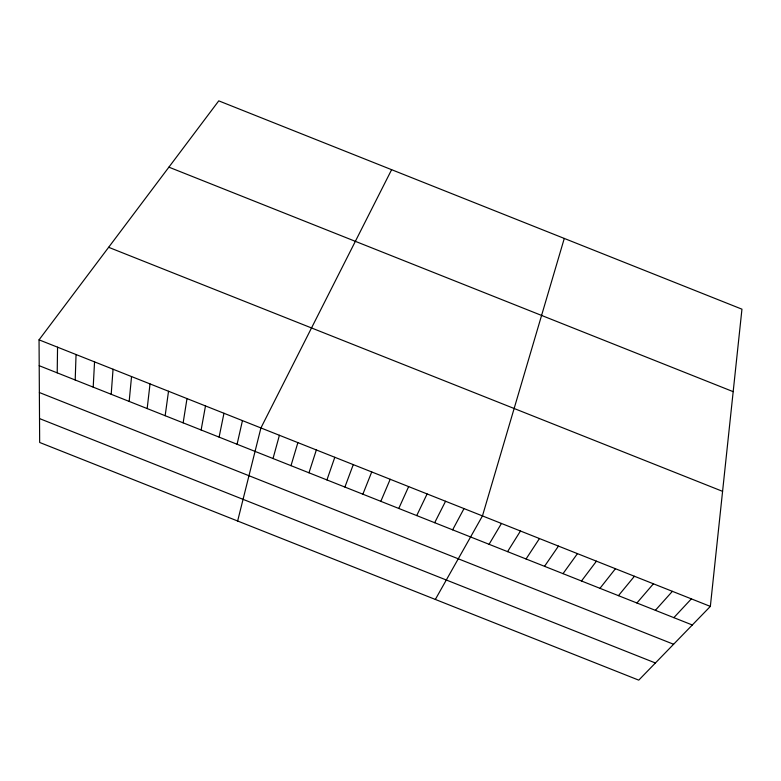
<?xml version="1.0" encoding="UTF-8"?>
<svg xmlns="http://www.w3.org/2000/svg" width="781" height="781" viewBox="0 0 781 781"><rect width="100%" height="100%" fill="white"/><g stroke="black" fill="none" stroke-linecap="round" stroke-linejoin="round"><path stroke-width="1.17" d="M57.208 372.849L57.55 347.184M75.201 379.986L76.05 354.535M93.203 387.132L94.55 361.876M111.195 394.278L113.05 369.218M129.177 401.424L131.54 376.569M710.349 606.407L741.95 309.178L218.758 100.856L39.05 339.842L39.665 442.466L638.751 680.144L710.349 606.407L39.05 339.842M147.17 408.561L150.03 383.91M165.162 415.707L168.52 391.252M183.144 422.843L187.001 398.593M201.127 429.98L205.491 405.935M219.1 437.116L223.971 413.266M237.082 444.262L242.452 420.608M237.639 521.005L260.922 427.939L391.623 169.682M273.028 458.525L279.403 435.281M564.282 238.43L482.463 515.909L435.339 599.447M291.001 465.661L297.873 442.612M308.973 472.798L316.344 449.954M326.936 479.934L334.805 457.285M344.899 487.061L353.276 464.617M362.862 494.197L371.736 471.949M380.825 501.324L390.197 479.28M398.779 508.451L408.648 486.602M416.732 515.577L427.109 493.934M434.685 522.704L445.56 501.265M452.638 529.83L464.012 508.587M489.072 544.298L501.461 523.455M507.562 551.64L520.468 531.002M526.052 558.981L539.466 538.548M544.533 566.313L558.464 546.095M563.013 573.654L577.452 553.641M581.494 580.986L596.45 561.178M599.964 588.327L615.438 568.724M618.435 595.659L634.426 576.261M636.905 602.991L653.414 583.798M655.376 610.322L672.392 591.334M673.847 617.654L691.37 598.871M168.911 167.154L733.183 391.662M108.637 247.304L722.581 491.347M39.206 365.703L692.308 624.985M39.362 392.521L673.593 644.257M39.519 418.577L655.415 662.981"/></g></svg>
